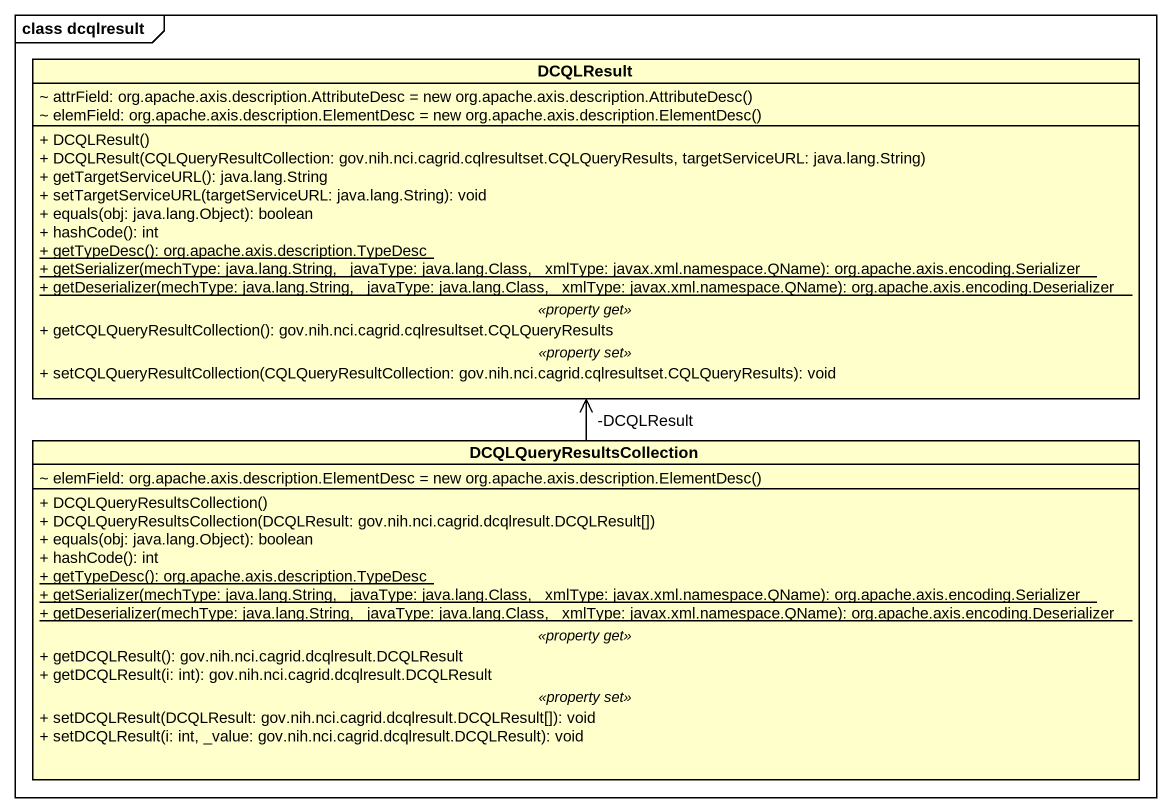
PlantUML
@startuml
mainframe class dcqlresult
hide circle
hide empty members
skinparam classAttributeIconSize 0
class DCQLResult {
  {field} ~ attrField: org.apache.axis.description.AttributeDesc = new org.apache.axis.description.AttributeDesc()
  {field} ~ elemField: org.apache.axis.description.ElementDesc = new org.apache.axis.description.ElementDesc()
  --
  + DCQLResult()
  + DCQLResult(CQLQueryResultCollection: gov.nih.nci.cagrid.cqlresultset.CQLQueryResults, targetServiceURL: java.lang.String)
  + getTargetServiceURL(): java.lang.String
  + setTargetServiceURL(targetServiceURL: java.lang.String): void
  + equals(obj: java.lang.Object): boolean
  + hashCode(): int
  {static} + getTypeDesc(): org.apache.axis.description.TypeDesc
  {static} + getSerializer(mechType: java.lang.String, _javaType: java.lang.Class, _xmlType: javax.xml.namespace.QName): org.apache.axis.encoding.Serializer
  {static} + getDeserializer(mechType: java.lang.String, _javaType: java.lang.Class, _xmlType: javax.xml.namespace.QName): org.apache.axis.encoding.Deserializer
  .. <<property get>> ..
  + getCQLQueryResultCollection(): gov.nih.nci.cagrid.cqlresultset.CQLQueryResults
  .. <<property set>> ..
  + setCQLQueryResultCollection(CQLQueryResultCollection: gov.nih.nci.cagrid.cqlresultset.CQLQueryResults): void
}
class DCQLQueryResultsCollection {
  {field} ~ elemField: org.apache.axis.description.ElementDesc = new org.apache.axis.description.ElementDesc()
  --
  + DCQLQueryResultsCollection()
  + DCQLQueryResultsCollection(DCQLResult: gov.nih.nci.cagrid.dcqlresult.DCQLResult[])
  + equals(obj: java.lang.Object): boolean
  + hashCode(): int
  {static} + getTypeDesc(): org.apache.axis.description.TypeDesc
  {static} + getSerializer(mechType: java.lang.String, _javaType: java.lang.Class, _xmlType: javax.xml.namespace.QName): org.apache.axis.encoding.Serializer
  {static} + getDeserializer(mechType: java.lang.String, _javaType: java.lang.Class, _xmlType: javax.xml.namespace.QName): org.apache.axis.encoding.Deserializer
  .. <<property get>> ..
  + getDCQLResult(): gov.nih.nci.cagrid.dcqlresult.DCQLResult
  + getDCQLResult(i: int): gov.nih.nci.cagrid.dcqlresult.DCQLResult
  .. <<property set>> ..
  + setDCQLResult(DCQLResult: gov.nih.nci.cagrid.dcqlresult.DCQLResult[]): void
  + setDCQLResult(i: int, _value: gov.nih.nci.cagrid.dcqlresult.DCQLResult): void
}
DCQLQueryResultsCollection -up-> "-DCQLResult" DCQLResult
@enduml
